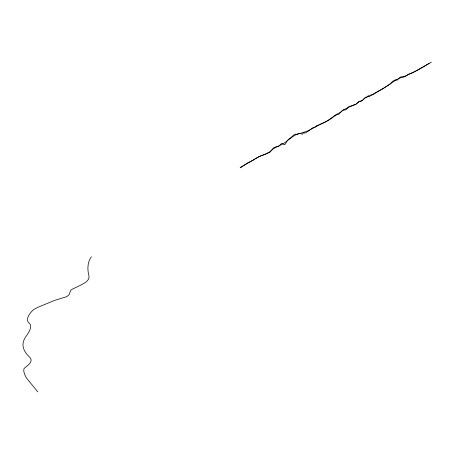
<?xml version="1.0" encoding="UTF-8"?>
<svg xmlns="http://www.w3.org/2000/svg" width="454" height="454" viewBox="0 0 454 454"><rect width="100%" height="100%" fill="white"/><g stroke="black" fill="none" stroke-linecap="round" stroke-linejoin="round"><path stroke-width="0.68" d="M91.373 256.765C87.219 262.611 87.282 269.733 89.041 276.316C89.427 280.595 85.074 282.774 81.896 284.465A88.893 51.319 0 0 1 78.281 286.321L71.391 289.618L70.625 290.549L69.093 294.708L66.755 296.644L54.65 300.383L38.607 307.006L34.459 309.117A19.204 11.089 0 0 0 32.563 310.519C29.907 313.425 25.94 318.01 28.08 322.107C33.403 325.671 29.385 331.397 26.763 335.358C20.805 342.878 22.263 349.733 28.545 356.078C34.782 361.026 28.261 364.829 24.437 368.16A7.832 4.523 0 0 0 23.795 369.488L23.869 371.803L24.891 374.947A51.591 29.782 0 0 0 27.019 378.727L37.795 391.847M240.217 167.662L258.757 156.709L269.875 152.289L273.575 147.828L276.537 146.574L278.024 146.591L279.505 145.706L280.981 143.924L281.724 143.543L284.681 144.786C286.587 142.726 287.104 139.673 289.851 138.396A7.207 4.16 -60 0 0 292.075 136.433L295.038 134.095L297.256 134.378L297.994 133.436L299.475 133.289L302.432 134.253L303.908 132.506L304.645 133.226L306.127 132.511L309.089 130.746L309.832 129.85L317.97 125.4L326.131 121.689L336.493 114.334L340.188 112.473L343.894 109.715L351.3 105.975L355.743 104.533L359.449 101.236L360.924 101.35L362.411 100.374L365.374 97.258L366.849 97.275L368.325 95.601L369.062 96.135C373.841 95.119 377.405 91.067 381.655 89.37C388.919 85.335 395.122 79.416 403.129 76.817C413.026 72.963 422.39 67.515 431.3 62.153M429.075 63.475C422.129 67.147 415.756 72.067 408.316 74.252L405.348 76.556L403.129 77.169L400.91 76.715L400.173 77.702L399.435 77.674L397.216 80.137L395.735 79.728L394.254 80.369C391.7 81.374 390.883 84.325 388.329 85.193C383.823 88.008 379.26 91.322 374.244 93.342L372.762 94.574L371.287 94.687L369.806 96.089L366.111 97.207L362.411 100.374L358.705 101.792L355 104.817L354.262 104.477L352.781 105.686L349.075 106.44L346.113 109.698L344.631 110.106L343.894 109.715L342.412 110.367L338.712 114.408L336.493 114.334L335.761 115.804L334.28 115.957L333.542 116.82C328.753 121.065 322.584 122.773 317.233 125.917L316.495 125.724C315.678 127.489 313.742 127.795 312.051 128.09L310.57 129.651L306.864 131.246L295.775 134.849L292.075 137.04L284.681 142.817L273.575 148.685L269.875 151.681L265.431 154.241L260.238 156.136L255.789 158.452L253.565 160.029L246.891 163.309L240.217 167.81"/></g></svg>
